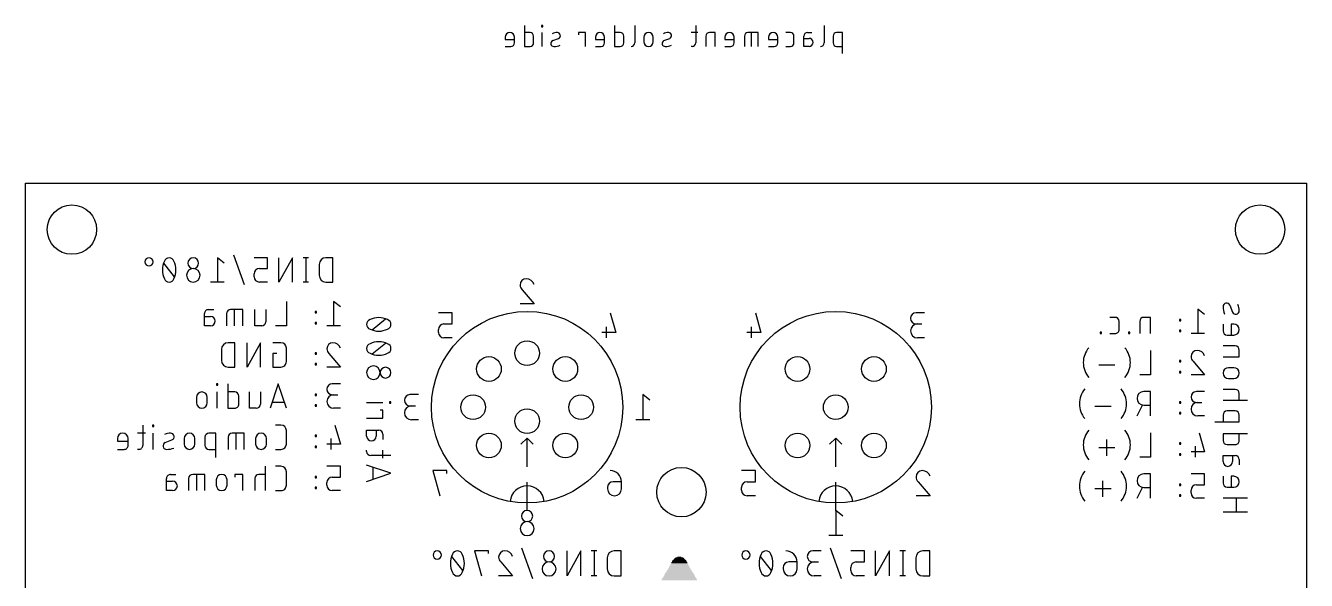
# Model space of a CAD drawing. Extents: x 0 to 83, y 0 to 84.2.
# Drawn here: x 0 to 83, y 48.3 to 84.2 of the extents above; entities that cross this region are included whole.
import ezdxf

# ---------------------------------------------------------------- set-up
doc = ezdxf.new("R2010")
doc.units = 0
for name, color, linetype in [('20', 30, 'CONTINUOUS'), ('22', 140, 'CONTINUOUS'), ('26', 253, 'CONTINUOUS')]:
    doc.layers.add(name, color=color, linetype=linetype)

# ---------------------------------------------------------------- blocks, each defined once
blk = doc.blocks.new('RECT')
blk.add_solid([(-0.5, -0.5), (0.5, -0.5), (-0.5, 0.5), (0.5, 0.5)])

msp = doc.modelspace()

# ---------------------------------------------------------------- linework, layer by layer
at = {"layer": '20'}
for p, q in [((0, 0), (0, 74)), ((0, 74), (83, 74)), ((83, 74), (83, 0))]:
    msp.add_line(p, q, dxfattribs=at)
for centre, radius in [((3, 71), 1.6), ((80, 71), 1.6), ((32.5, 63), 0.8), ((30.025, 61.975), 0.8), ((34.975, 61.975), 0.8), ((50.025, 61.975), 0.8), ((54.975, 61.975), 0.8), ((29, 59.5), 0.8), ((36, 59.5), 0.8), ((52.5, 59.5), 0.8), ((32.5, 58.6), 0.8), ((30.025, 57.025), 0.8), ((34.975, 57.025), 0.8), ((50.025, 57.025), 0.8), ((54.975, 57.025), 0.8), ((42.5, 54), 1.6)]:
    msp.add_circle(centre, radius, dxfattribs=at)
at = {"layer": '22'}
for p, q in [((32.3216, 84.2051), (32.3216, 82.8589)), ((33.5165, 84.2051), (33.4417, 84.2051)), ((33.4417, 84.2051), (33.4417, 84.1303)), ((33.4417, 84.1303), (33.5165, 84.1303)), ((33.5165, 84.1303), (33.5165, 84.2051)), ((38.1621, 84.2051), (38.1621, 82.8589)), ((39.4699, 84.2051), (39.4699, 83.0833)), ((43.4231, 84.2051), (43.4231, 83.0833)), ((51.744, 84.2051), (51.744, 83.0833)), ((31.0811, 83.4572), (31.0811, 83.3076)), ((31.0811, 83.3076), (31.6794, 83.3076)), ((31.6794, 83.0833), (31.6794, 83.4572)), ((32.6956, 83.7564), (32.3216, 83.7564)), ((32.9199, 83.0833), (32.9199, 83.532)), ((33.4791, 82.8589), (33.4791, 83.7564)), ((34.1591, 83.2328), (34.533, 83.3824)), ((36.2781, 83.7564), (35.8294, 83.7564)), ((35.8294, 83.7564), (35.8294, 83.6068)), ((36.2781, 82.8589), (36.2781, 83.7564)), ((36.9215, 83.4572), (36.9215, 83.3076)), ((36.9215, 83.3076), (37.5198, 83.3076)), ((37.5198, 83.0833), (37.5198, 83.4572)), ((38.536, 83.7564), (38.1621, 83.7564)), ((38.7604, 83.0833), (38.7604, 83.532)), ((40.0699, 83.4572), (40.0699, 83.1581)), ((40.6682, 83.1581), (40.6682, 83.4572)), ((41.3684, 83.2328), (41.7423, 83.3824)), ((43.5727, 83.7564), (43.124, 83.7564)), ((44.0851, 83.532), (44.0851, 82.8589)), ((44.6835, 83.7564), (44.3095, 83.7564)), ((44.6835, 82.8589), (44.6835, 83.7564)), ((45.3171, 83.4572), (45.3171, 83.3076)), ((45.3171, 83.3076), (45.9154, 83.3076)), ((45.9154, 83.0833), (45.9154, 83.4572)), ((46.582, 83.532), (46.582, 82.8589)), ((47.4795, 83.7564), (46.8064, 83.7564)), ((47.0308, 82.8589), (47.0308, 83.7564)), ((47.4795, 82.8589), (47.4795, 83.7564)), ((48.1461, 83.4572), (48.1461, 83.3076)), ((48.1461, 83.3076), (48.7444, 83.3076)), ((48.7444, 83.0833), (48.7444, 83.4572)), ((49.5675, 83.7564), (49.2684, 83.7564)), ((49.7919, 83.0833), (49.7919, 83.532)), ((50.4361, 82.8589), (50.4361, 83.532)), ((50.4361, 83.3824), (50.7726, 83.3824)), ((50.6605, 83.7564), (50.9596, 83.7564)), ((52.3353, 83.532), (52.3353, 83.0833)), ((52.9336, 83.7564), (52.5597, 83.7564)), ((52.9336, 82.4102), (52.9336, 83.7564)), ((31.0811, 82.8589), (31.455, 82.8589)), ((32.3216, 82.8589), (32.6956, 82.8589)), ((36.9215, 82.8589), (37.2954, 82.8589)), ((38.1621, 82.8589), (38.536, 82.8589)), ((43.1988, 82.8589), (43.124, 82.8589)), ((45.3171, 82.8589), (45.6911, 82.8589)), ((48.1461, 82.8589), (48.52, 82.8589)), ((49.2684, 82.8589), (49.5675, 82.8589)), ((50.7726, 82.8589), (50.4361, 82.8589)), ((52.5597, 82.8589), (52.9336, 82.8589)), ((32.1839, 67.0903), (32.9516, 66.1872)), ((27.6516, 65.6128), (26.7484, 65.6128)), ((27.6516, 64.8903), (27.6516, 65.6128)), ((32.9516, 66.1872), (32.0484, 66.1872)), ((37.8903, 65.6128), (38.2516, 64.3484)), ((47.2903, 65.6128), (47.6516, 64.3484)), ((58.2516, 65.6128), (57.7097, 65.6128)), ((27.1097, 64.8903), (27.6516, 64.8903)), ((57.7097, 64.8903), (58.0709, 64.8903)), ((26.7484, 64.3484), (26.7484, 64.5291)), ((27.6516, 63.9872), (27.1097, 63.9872)), ((38.2516, 64.3484), (37.3484, 64.3484)), ((37.6194, 64.7097), (37.6194, 63.9872)), ((47.6516, 64.3484), (46.7484, 64.3484)), ((47.0194, 64.7097), (47.0194, 63.9872)), ((58.2516, 63.9872), (57.8, 63.9872)), ((25.4516, 60.3128), (24.9097, 60.3128)), ((40.4516, 59.9516), (40, 60.3128)), ((40, 60.3128), (40, 58.6872)), ((24.9097, 59.5903), (25.2709, 59.5903)), ((25.4516, 58.6872), (25, 58.6872)), ((40.4516, 58.6872), (39.5484, 58.6872)), ((32.5, 57.5), (32.1, 57.1)), ((32.5, 55.65), (32.5, 57.5)), ((32.5, 57.5), (32.9, 57.1)), ((52.5, 57.5), (52.1, 57.1)), ((52.5, 55.65), (52.5, 57.5)), ((52.5, 57.5), (52.9, 57.1)), ((27.2916, 55.3928), (26.3884, 55.3928)), ((26.3884, 55.3928), (26.84, 53.7672)), ((27.2916, 55.2122), (27.2916, 55.3928)), ((47.2916, 55.3928), (46.3884, 55.3928)), ((47.2916, 54.6703), (47.2916, 55.3928)), ((32.5, 52.8), (32.5, 54.65)), ((37.7084, 54.3091), (37.7084, 54.2188)), ((38.6116, 54.6703), (38.0697, 54.6703)), ((38.6116, 54.2188), (38.6116, 54.6703)), ((46.3884, 54.1284), (46.3884, 54.3091)), ((46.7497, 54.6703), (47.2916, 54.6703)), ((52.5, 52.8), (52.5, 54.65)), ((57.8439, 54.6703), (58.6116, 53.7672)), ((47.2916, 53.7672), (46.7497, 53.7672)), ((58.6116, 53.7672), (57.7084, 53.7672)), ((52.9516, 52.4516), (52.5, 52.8128)), ((52.5, 52.8128), (52.5, 51.1872)), ((52.9516, 51.1872), (52.0484, 51.1872))]:
    msp.add_line(p, q, dxfattribs=at)
for centre in [(32.5, 59.5), (52.5, 59.5)]:
    msp.add_circle(centre, 6.2, dxfattribs=at)
for centre, radius, start, end in [((31.3802, 83.4572), 0.2992, 0, 180), ((31.455, 83.0833), 0.2244, 270, 0.0008), ((32.6956, 83.532), 0.2244, 0, 90), ((32.6956, 83.0833), 0.2244, 270, 0.0008), ((34.2311, 83.0528), 0.1939, 111.8014, 270.819), ((34.4704, 82.9071), 0.8493, 90.819, 114.2391), ((34.461, 83.5625), 0.1939, 291.8014, 90.819), ((37.2206, 83.4572), 0.2992, 0, 180), ((37.2954, 83.0833), 0.2244, 270, 0.0008), ((38.536, 83.532), 0.2244, 0, 90), ((38.536, 83.0833), 0.2244, 270, 0.0008), ((39.2456, 83.0833), 0.2244, 270.0008, 0), ((40.369, 83.4572), 0.2992, 0, 180), ((40.369, 83.1581), 0.2992, 180, 0), ((41.4404, 83.0528), 0.1939, 111.8014, 270.819), ((41.6797, 82.9071), 0.8493, 90.819, 114.2391), ((41.6703, 83.5625), 0.1939, 291.8014, 90.819), ((43.1988, 83.0833), 0.2244, 269.9992, 360), ((44.3095, 83.532), 0.2244, 90, 179.9992), ((45.6163, 83.4572), 0.2992, 0, 180), ((45.6911, 83.0833), 0.2244, 270, 0.0008), ((46.8064, 83.532), 0.2244, 90, 179.9992), ((48.4452, 83.4572), 0.2992, 0, 180), ((48.52, 83.0833), 0.2244, 270, 0.0008), ((49.5675, 83.532), 0.2244, 0, 90), ((49.5675, 83.0833), 0.2244, 270, 0.0008), ((50.6605, 83.532), 0.2244, 89.9992, 180), ((50.7726, 83.1207), 0.2618, 270, 90), ((51.5196, 83.0833), 0.2244, 270.0008, 0), ((52.5597, 83.532), 0.2244, 90, 179.9992), ((52.5597, 83.0833), 0.2244, 180, 270), ((34.2157, 84.1272), 1.2684, 270.819, 289.7904), ((41.425, 84.1272), 1.2684, 270.819, 289.7904), ((32.4548, 67.4064), 0.4064, 90, 180), ((32.485, 67.4064), 0.4365, 180.0001, 226.3965), ((32.4548, 67.2907), 0.5221, 17.9446, 90.0001), ((57.7097, 65.2516), 0.3612, 90, 270), ((27.1097, 64.5291), 0.3612, 90, 180), ((57.8, 64.4388), 0.4516, 90, 270), ((27.1097, 64.3484), 0.3612, 180, 270), ((24.9097, 59.9516), 0.3612, 90, 270), ((25, 59.1388), 0.4516, 90, 270), ((37.8891, 54.6703), 0.7225, 0, 90), ((58.1148, 54.9864), 0.4064, 90, 180), ((58.145, 54.9864), 0.4365, 180.0001, 226.3965), ((58.1148, 54.8707), 0.5221, 17.9446, 90.0001), ((32.5, 53.3), 1.1045, 5.1944, 174.8056), ((38.16, 54.2188), 0.4516, 180, 0), ((38.0697, 54.3091), 0.3612, 90, 180), ((46.7497, 54.3091), 0.3612, 90, 180), ((46.7497, 54.1284), 0.3612, 180, 270), ((52.5, 53.3), 1.1045, 5.1944, 174.8056), ((32.5, 52.4516), 0.3612, 0, 180), ((32.5, 52.4516), 0.3612, 180, 0), ((32.5, 51.6388), 0.4516, 0, 180), ((32.5, 51.6388), 0.4516, 180, 0)]:
    msp.add_arc(centre, radius, start, end, dxfattribs=at)
at = {"layer": '26'}
for p, q in [((12.8643, 68.8264), (12.4269, 69.1764)), ((12.4269, 69.1764), (12.4269, 67.6016)), ((14.1837, 67.4266), (13.4838, 69.3514)), ((15.678, 69.1764), (14.8031, 69.1764)), ((15.678, 68.4765), (15.678, 69.1764)), ((17.2932, 69.1764), (16.4183, 67.6016)), ((16.4183, 67.6016), (16.4183, 69.1764)), ((17.2932, 67.6016), (17.2932, 69.1764)), ((18.3333, 69.1764), (17.9834, 69.1764)), ((18.1584, 69.1764), (18.1584, 67.6016)), ((19.8984, 69.1764), (19.461, 69.1764)), ((19.8984, 67.6016), (19.8984, 69.1764)), ((9.6506, 67.9516), (8.9507, 68.8264)), ((14.8031, 67.9516), (14.8031, 68.1265)), ((15.153, 68.4765), (15.678, 68.4765)), ((19.0235, 68.739), (19.0235, 68.039)), ((12.8643, 67.6016), (11.9895, 67.6016)), ((15.678, 67.6016), (15.153, 67.6016)), ((18.3333, 67.6016), (17.9834, 67.6016)), ((19.461, 67.6016), (19.8984, 67.6016)), ((11.8528, 65.8195), (12.2028, 65.8195)), ((14.0716, 65.8195), (13.2842, 65.8195)), ((13.5467, 64.7696), (13.5467, 65.8195)), ((14.0716, 64.7696), (14.0716, 65.8195)), ((14.8641, 64.7696), (14.8641, 65.8195)), ((15.564, 65.8195), (15.564, 65.0321)), ((16.8984, 66.3444), (16.8984, 64.7696)), ((18.8584, 65.6882), (18.7709, 65.6882)), ((18.7709, 65.6882), (18.7709, 65.6007)), ((18.7709, 65.6007), (18.8584, 65.6007)), ((18.8584, 65.6007), (18.8584, 65.6882)), ((20.3984, 65.9944), (19.961, 66.3444)), ((19.961, 66.3444), (19.961, 64.7696)), ((76.3984, 65.4944), (75.961, 65.8444)), ((75.961, 65.8444), (75.961, 64.2696)), ((78.039, 66.0973), (78.214, 65.6598)), ((11.5903, 64.7696), (11.5903, 65.557)), ((11.5903, 65.382), (11.984, 65.382)), ((11.984, 64.7696), (11.5903, 64.7696)), ((13.0218, 65.557), (13.0218, 64.7696)), ((15.3015, 64.7696), (14.8641, 64.7696)), ((16.8984, 64.7696), (16.1985, 64.7696)), ((18.8584, 64.9883), (18.7709, 64.9883)), ((18.7709, 64.9883), (18.7709, 64.9008)), ((18.7709, 64.9008), (18.8584, 64.9008)), ((18.8584, 64.9008), (18.8584, 64.9883)), ((20.3984, 64.7696), (19.5235, 64.7696)), ((22.4516, 64.5134), (23.3264, 65.2133)), ((70.6018, 65.3195), (70.2518, 65.3195)), ((70.8642, 64.5321), (70.8642, 65.057)), ((72.1985, 65.057), (72.1985, 64.2696)), ((72.8984, 65.3195), (72.461, 65.3195)), ((72.8984, 64.2696), (72.8984, 65.3195)), ((74.8584, 65.1882), (74.7709, 65.1882)), ((74.7709, 65.1882), (74.7709, 65.1007)), ((74.7709, 65.1007), (74.8584, 65.1007)), ((74.8584, 65.1007), (74.8584, 65.1882)), ((77.6016, 64.8738), (77.6016, 64.4364)), ((78.3015, 64.8738), (78.1265, 64.8738)), ((78.1265, 64.8738), (78.1265, 64.1739)), ((69.7265, 64.3571), (69.639, 64.3571)), ((69.639, 64.3571), (69.639, 64.2696)), ((69.639, 64.2696), (69.7265, 64.2696)), ((69.7265, 64.2696), (69.7265, 64.3571)), ((70.2518, 64.2696), (70.6018, 64.2696)), ((71.5501, 64.3571), (71.4626, 64.3571)), ((71.4626, 64.3571), (71.4626, 64.2696)), ((71.4626, 64.2696), (71.5501, 64.2696)), ((71.5501, 64.2696), (71.5501, 64.3571)), ((74.8584, 64.4883), (74.7709, 64.4883)), ((74.7709, 64.4883), (74.7709, 64.4008)), ((74.7709, 64.4008), (74.8584, 64.4008)), ((74.8584, 64.4008), (74.8584, 64.4883)), ((76.3984, 64.2696), (75.5235, 64.2696)), ((77.8641, 64.1739), (78.3015, 64.1739)), ((12.6889, 63.24), (12.6889, 62.54)), ((13.5637, 63.6774), (13.1263, 63.6774)), ((13.5637, 62.1026), (13.5637, 63.6774)), ((15.2311, 63.6774), (14.3562, 62.1026)), ((14.3562, 62.1026), (14.3562, 63.6774)), ((15.2311, 62.1026), (15.2311, 63.6774)), ((16.5484, 63.6774), (16.0235, 63.6774)), ((16.8984, 62.4526), (16.8984, 63.3274)), ((22.4516, 62.9503), (23.3264, 63.6502)), ((72.8984, 63.1774), (72.8984, 61.6026)), ((78.389, 63.467), (77.6016, 63.467)), ((78.6515, 62.7671), (78.6515, 63.2045)), ((16.286, 62.9775), (16.0235, 62.9775)), ((16.0235, 62.9775), (16.0235, 62.1026)), ((18.8584, 63.0212), (18.7709, 63.0212)), ((18.7709, 63.0212), (18.7709, 62.9337)), ((18.7709, 62.9337), (18.8584, 62.9337)), ((18.8584, 62.3213), (18.7709, 62.3213)), ((18.7709, 62.3213), (18.7709, 62.2338)), ((18.8584, 62.9337), (18.8584, 63.0212)), ((18.8584, 62.2338), (18.8584, 62.3213)), ((19.6547, 62.9775), (20.3984, 62.1026)), ((74.8584, 62.5212), (74.7709, 62.5212)), ((74.7709, 62.5212), (74.7709, 62.4337)), ((74.7709, 62.4337), (74.8584, 62.4337)), ((74.8584, 62.4337), (74.8584, 62.5212)), ((75.6547, 62.4775), (76.3984, 61.6026)), ((77.6016, 62.7671), (78.6515, 62.7671)), ((13.1263, 62.1026), (13.5637, 62.1026)), ((16.0235, 62.1026), (16.5484, 62.1026)), ((18.7709, 62.2338), (18.8584, 62.2338)), ((20.3984, 62.1026), (19.5235, 62.1026)), ((70.5927, 62.215), (69.5428, 62.215)), ((72.8984, 61.6026), (72.1985, 61.6026)), ((74.8584, 61.8213), (74.7709, 61.8213)), ((74.7709, 61.8213), (74.7709, 61.7338)), ((74.7709, 61.7338), (74.8584, 61.7338)), ((74.8584, 61.7338), (74.8584, 61.8213)), ((76.3984, 61.6026), (75.5235, 61.6026)), ((78.3015, 62.0602), (77.9516, 62.0602)), ((12.4573, 61.0104), (12.3698, 61.0104)), ((12.3698, 61.0104), (12.3698, 60.9229)), ((12.3698, 60.9229), (12.4573, 60.9229)), ((12.4573, 60.9229), (12.4573, 61.0104)), ((13.1145, 61.0104), (13.1145, 59.4356)), ((16.3735, 61.0104), (15.8485, 59.4356)), ((16.8984, 59.4356), (16.3735, 61.0104)), ((20.3984, 61.0104), (19.8735, 61.0104)), ((78.389, 60.6534), (77.6016, 60.6534)), ((77.9516, 61.3603), (78.3015, 61.3603)), ((11.0736, 60.1355), (11.0736, 59.7856)), ((11.7735, 59.7856), (11.7735, 60.1355)), ((12.4136, 59.4356), (12.4136, 60.4855)), ((13.5519, 60.4855), (13.1145, 60.4855)), ((13.8144, 59.6981), (13.8144, 60.223)), ((14.5125, 59.4356), (14.5125, 60.4855)), ((15.2124, 60.4855), (15.2124, 59.6981)), ((15.9798, 59.8293), (16.7672, 59.8293)), ((18.8584, 60.3542), (18.7709, 60.3542)), ((18.7709, 60.3542), (18.7709, 60.2667)), ((18.7709, 60.2667), (18.8584, 60.2667)), ((18.8584, 60.2667), (18.8584, 60.3542)), ((19.8735, 60.3105), (20.2234, 60.3105)), ((22.1016, 59.8093), (23.1515, 59.8093)), ((23.6764, 59.853), (23.5889, 59.853)), ((23.5889, 59.853), (23.5889, 59.7655)), ((23.5889, 59.7655), (23.6764, 59.7655)), ((23.6764, 59.7655), (23.6764, 59.853)), ((72.8984, 60.5104), (72.461, 60.5104)), ((72.8984, 58.9356), (72.8984, 60.5104)), ((74.8584, 59.8542), (74.7709, 59.8542)), ((74.7709, 59.8542), (74.7709, 59.7667)), ((74.7709, 59.7667), (74.8584, 59.7667)), ((74.8584, 59.7667), (74.8584, 59.8542)), ((76.3984, 60.5104), (75.8735, 60.5104)), ((75.8735, 59.8105), (76.2234, 59.8105)), ((77.6016, 59.9535), (79.1764, 59.9535)), ((78.6515, 59.9535), (78.6515, 60.3909)), ((13.1145, 59.4356), (13.5519, 59.4356)), ((14.9499, 59.4356), (14.5125, 59.4356)), ((18.8584, 59.6543), (18.7709, 59.6543)), ((18.7709, 59.6543), (18.7709, 59.5668)), ((18.7709, 59.5668), (18.8584, 59.5668)), ((18.8584, 59.5668), (18.8584, 59.6543)), ((20.3984, 59.4356), (19.961, 59.4356)), ((23.1515, 59.3171), (22.9765, 59.3171)), ((23.1515, 58.7922), (23.1515, 59.3171)), ((70.3396, 59.548), (69.2897, 59.548)), ((72.0235, 58.9356), (72.3735, 59.6355)), ((72.461, 59.6355), (72.8984, 59.6355)), ((74.8584, 59.1543), (74.7709, 59.1543)), ((74.7709, 59.1543), (74.7709, 59.0668)), ((74.7709, 59.0668), (74.8584, 59.0668)), ((74.8584, 59.0668), (74.8584, 59.1543)), ((76.3984, 58.9356), (75.961, 58.9356)), ((77.6016, 58.9929), (77.6016, 58.5555)), ((78.389, 59.2554), (77.8641, 59.2554)), ((78.6515, 58.5555), (78.6515, 58.9929)), ((7.5958, 58.3434), (7.5958, 57.0311)), ((8.3196, 58.3434), (8.2321, 58.3434)), ((8.2321, 58.3434), (8.2321, 58.2559)), ((8.2321, 58.2559), (8.3196, 58.2559)), ((8.3196, 58.2559), (8.3196, 58.3434)), ((16.5484, 58.3434), (16.1985, 58.3434)), ((20.0484, 58.3434), (20.3984, 57.1186)), ((22.1016, 58.7922), (23.1515, 58.7922)), ((77.0767, 58.5555), (78.6515, 58.5555)), ((5.946, 57.4685), (5.946, 57.2935)), ((5.946, 57.2935), (6.6459, 57.2935)), ((6.6459, 57.0311), (6.6459, 57.4685)), ((7.7708, 57.8185), (7.2458, 57.8185)), ((8.2759, 56.7686), (8.2759, 57.8185)), ((9.0471, 57.206), (9.4846, 57.381)), ((10.2706, 57.4685), (10.2706, 57.1186)), ((10.9705, 57.1186), (10.9705, 57.4685)), ((11.6165, 57.556), (11.6165, 57.0311)), ((12.3164, 57.8185), (11.879, 57.8185)), ((12.3164, 56.2437), (12.3164, 57.8185)), ((13.1177, 57.556), (13.1177, 56.7686)), ((14.1675, 57.8185), (13.3801, 57.8185)), ((13.6426, 56.7686), (13.6426, 57.8185)), ((14.1675, 56.7686), (14.1675, 57.8185)), ((14.9079, 57.4685), (14.9079, 57.1186)), ((15.6078, 57.1186), (15.6078, 57.4685)), ((16.8984, 57.1186), (16.8984, 57.9934)), ((18.8584, 57.6872), (18.7709, 57.6872)), ((18.7709, 57.6872), (18.7709, 57.5997)), ((18.7709, 57.5997), (18.8584, 57.5997)), ((18.8584, 57.5997), (18.8584, 57.6872)), ((19.786, 57.4685), (19.786, 56.7686)), ((22.1016, 57.6205), (22.1016, 58.0142)), ((22.1016, 58.0142), (22.889, 58.0142)), ((22.714, 58.0142), (22.714, 57.6205)), ((23.1515, 57.7517), (23.1515, 57.4017)), ((70.0678, 56.3561), (70.0678, 57.406)), ((72.8984, 57.8434), (72.8984, 56.2686)), ((76.0484, 57.8434), (76.3984, 56.6186)), ((79.1764, 57.7789), (77.6016, 57.7789)), ((77.6016, 57.7789), (77.6016, 57.3414)), ((78.6515, 57.3414), (78.6515, 57.7789)), ((5.946, 56.7686), (6.3834, 56.7686)), ((7.3333, 56.7686), (7.2458, 56.7686)), ((11.879, 56.7686), (12.3164, 56.7686)), ((16.1985, 56.7686), (16.5484, 56.7686)), ((18.8584, 56.9873), (18.7709, 56.9873)), ((18.7709, 56.9873), (18.7709, 56.8998)), ((18.7709, 56.8998), (18.8584, 56.8998)), ((18.8584, 56.8998), (18.8584, 56.9873)), ((20.3984, 57.1186), (19.5235, 57.1186)), ((22.1016, 56.6356), (22.1016, 56.7231)), ((23.1515, 56.1982), (23.1515, 56.7231)), ((70.5927, 56.881), (69.5428, 56.881)), ((74.8584, 57.1872), (74.7709, 57.1872)), ((74.7709, 57.1872), (74.7709, 57.0997)), ((74.7709, 57.0997), (74.8584, 57.0997)), ((74.8584, 56.4873), (74.7709, 56.4873)), ((74.7709, 56.4873), (74.7709, 56.3998)), ((74.8584, 57.0997), (74.8584, 57.1872)), ((74.8584, 56.3998), (74.8584, 56.4873)), ((76.3984, 56.6186), (75.5235, 56.6186)), ((75.786, 56.9685), (75.786, 56.2686)), ((77.8641, 57.0789), (78.389, 57.0789)), ((15.5557, 54.1016), (15.5557, 55.6764)), ((16.5484, 55.6764), (16.1985, 55.6764)), ((20.3984, 55.6764), (19.5235, 55.6764)), ((20.3984, 54.9765), (20.3984, 55.6764)), ((23.6764, 55.2241), (22.1016, 55.7491)), ((23.6764, 56.3731), (22.3641, 56.3731)), ((22.4953, 55.6178), (22.4953, 54.8304)), ((72.8984, 56.2686), (72.1985, 56.2686)), ((74.7709, 56.3998), (74.8584, 56.3998)), ((77.6016, 55.9783), (77.6016, 56.372)), ((77.6016, 56.372), (78.389, 56.372)), ((78.214, 56.372), (78.214, 55.9783)), ((78.6515, 56.1096), (78.6515, 55.7596)), ((9.1331, 54.1016), (9.1331, 54.889)), ((9.3956, 55.1515), (9.7455, 55.1515)), ((10.5646, 54.889), (10.5646, 54.1016)), ((11.6144, 55.1515), (10.827, 55.1515)), ((11.0895, 54.1016), (11.0895, 55.1515)), ((11.6144, 54.1016), (11.6144, 55.1515)), ((12.3548, 54.8015), (12.3548, 54.4516)), ((13.0547, 54.4516), (13.0547, 54.8015)), ((14.0865, 55.1515), (13.5616, 55.1515)), ((13.5616, 55.1515), (13.5616, 54.9765)), ((14.0865, 54.1016), (14.0865, 55.1515)), ((14.8558, 54.889), (14.8558, 54.1016)), ((15.5557, 55.1515), (15.1182, 55.1515)), ((16.8984, 54.4516), (16.8984, 55.3264)), ((18.8584, 55.0202), (18.7709, 55.0202)), ((18.7709, 55.0202), (18.7709, 54.9327)), ((18.7709, 54.9327), (18.8584, 54.9327)), ((18.8584, 54.9327), (18.8584, 55.0202)), ((19.8735, 54.9765), (20.3984, 54.9765)), ((22.1016, 54.6992), (23.6764, 55.2241)), ((72.8984, 55.1764), (72.461, 55.1764)), ((72.8984, 53.6016), (72.8984, 55.1764)), ((76.3984, 55.1764), (75.5235, 55.1764)), ((76.3984, 54.4765), (76.3984, 55.1764)), ((77.6016, 55.0262), (77.6016, 54.5887)), ((78.3015, 55.0262), (78.1265, 55.0262)), ((78.1265, 55.0262), (78.1265, 54.3262)), ((9.1331, 54.714), (9.5268, 54.714)), ((9.5268, 54.1016), (9.1331, 54.1016)), ((16.1985, 54.1016), (16.5484, 54.1016)), ((18.8584, 54.3203), (18.7709, 54.3203)), ((18.7709, 54.3203), (18.7709, 54.2328)), ((18.7709, 54.2328), (18.8584, 54.2328)), ((18.8584, 54.2328), (18.8584, 54.3203)), ((19.5235, 54.4516), (19.5235, 54.6265)), ((20.3984, 54.1016), (19.8735, 54.1016)), ((70.3396, 54.214), (69.2897, 54.214)), ((69.8147, 53.6891), (69.8147, 54.739)), ((72.0235, 53.6016), (72.3735, 54.3015)), ((72.461, 54.3015), (72.8984, 54.3015)), ((74.8584, 54.5202), (74.7709, 54.5202)), ((74.7709, 54.5202), (74.7709, 54.4327)), ((74.7709, 54.4327), (74.8584, 54.4327)), ((74.8584, 54.4327), (74.8584, 54.5202)), ((75.5235, 53.9516), (75.5235, 54.1265)), ((75.8735, 54.4765), (76.3984, 54.4765)), ((77.8641, 54.3262), (78.3015, 54.3262)), ((74.8584, 53.8203), (74.7709, 53.8203)), ((74.7709, 53.8203), (74.7709, 53.7328)), ((74.7709, 53.7328), (74.8584, 53.7328)), ((74.8584, 53.7328), (74.8584, 53.8203)), ((76.3984, 53.6016), (75.8735, 53.6016)), ((79.1764, 53.6026), (77.6016, 53.6026)), ((78.4765, 52.7277), (78.4765, 53.6026)), ((77.6016, 52.7277), (79.1764, 52.7277)), ((28.3421, 48.9374), (27.6196, 49.8406)), ((29.9955, 50.2018), (29.0924, 50.2018)), ((29.0924, 50.2018), (29.544, 48.5762)), ((29.9955, 50.0212), (29.9955, 50.2018)), ((32.8751, 48.3956), (32.1527, 50.3824)), ((35.9875, 50.2018), (35.0844, 48.5762)), ((35.0844, 48.5762), (35.0844, 50.2018)), ((35.9875, 48.5762), (35.9875, 50.2018)), ((37.0192, 50.2018), (36.6579, 50.2018)), ((36.8385, 50.2018), (36.8385, 48.5762)), ((38.5927, 50.2018), (38.1411, 50.2018)), ((38.5927, 48.5762), (38.5927, 50.2018)), ((48.3421, 48.9374), (47.6196, 49.8406)), ((51.5586, 50.2018), (51.0168, 50.2018)), ((52.8751, 48.3956), (52.1527, 50.3824)), ((54.3723, 50.2018), (53.4691, 50.2018)), ((54.3723, 49.4793), (54.3723, 50.2018)), ((55.9875, 50.2018), (55.0844, 48.5762)), ((55.0844, 48.5762), (55.0844, 50.2018)), ((55.9875, 48.5762), (55.9875, 50.2018)), ((57.0192, 50.2018), (56.6579, 50.2018)), ((56.8385, 50.2018), (56.8385, 48.5762)), ((58.5927, 50.2018), (58.1411, 50.2018)), ((58.5927, 48.5762), (58.5927, 50.2018)), ((30.791, 49.4793), (31.5586, 48.5762)), ((37.6896, 49.7502), (37.6896, 49.0278)), ((49.0924, 49.1181), (49.0924, 49.0278)), ((49.9955, 49.4793), (49.4537, 49.4793)), ((49.9955, 49.0278), (49.9955, 49.4793)), ((51.0168, 49.4793), (51.378, 49.4793)), ((53.4691, 48.9374), (53.4691, 49.1181)), ((53.8304, 49.4793), (54.3723, 49.4793)), ((57.6896, 49.7502), (57.6896, 49.0278)), ((31.5586, 48.5762), (30.6555, 48.5762)), ((37.0192, 48.5762), (36.6579, 48.5762)), ((38.1411, 48.5762), (38.5927, 48.5762)), ((51.5586, 48.5762), (51.1071, 48.5762)), ((54.3723, 48.5762), (53.8304, 48.5762)), ((57.0192, 48.5762), (56.6579, 48.5762)), ((58.1411, 48.5762), (58.5927, 48.5762))]:
    msp.add_line(p, q, dxfattribs=at)
for centre, radius, start, end in [((7.9981, 68.9139), 0.2625, 0, 180), ((7.9981, 68.9139), 0.2625, 180, 0), ((10.1609, 68.389), 1.2977, 154.0104, 180), ((9.3007, 68.8527), 0.3237, 90.0001, 161.0763), ((9.3007, 68.8527), 0.3237, 18.9242, 90), ((8.4403, 68.389), 1.2978, 0, 25.9889), ((10.8638, 68.8264), 0.35, 0, 180), ((19.461, 68.739), 0.4374, 90, 180), ((10.161, 68.389), 1.2977, 180.0001, 205.9894), ((8.4403, 68.389), 1.2978, 334.0112, 359.9999), ((10.8638, 68.039), 0.4374, 0, 180), ((10.8638, 68.8264), 0.35, 180, 0), ((15.153, 68.1265), 0.35, 90, 180), ((9.3007, 67.9253), 0.3237, 198.9244, 270), ((9.3007, 67.9253), 0.3237, 269.9999, 341.0752), ((10.8638, 68.039), 0.4374, 180, 0), ((15.153, 67.9516), 0.35, 180.0005, 270), ((19.461, 68.039), 0.4374, 180, 270), ((11.8528, 65.557), 0.2625, 89.9993, 180), ((13.2842, 65.557), 0.2625, 90, 179.9993), ((77.8284, 66.013), 0.2268, 21.801, 180.8193), ((79.0853, 66.031), 1.4839, 180.8193, 199.7901), ((78.4246, 65.7441), 0.2268, 201.801, 0.8193), ((77.658, 65.7331), 0.9936, 0.8193, 24.2388), ((11.984, 65.0758), 0.3062, 270, 90), ((15.3015, 65.0321), 0.2625, 270.0007, 0), ((22.4253, 64.8634), 0.3237, 108.9239, 180), ((22.4253, 64.8634), 0.3237, 179.9999, 251.0752), ((22.889, 64.0031), 1.2978, 90.0001, 115.9893), ((22.889, 64.0031), 1.2977, 64.0105, 90), ((23.3527, 64.8634), 0.3237, 359.9998, 71.0765), ((23.3527, 64.8634), 0.3237, 288.9242, 0), ((70.6018, 65.057), 0.2625, 0, 90), ((72.461, 65.057), 0.2625, 90, 179.9993), ((78.3015, 64.5239), 0.35, 270, 90), ((22.889, 65.7237), 1.2978, 244.0112, 269.9999), ((22.889, 65.7237), 1.2978, 270, 295.9889), ((70.6018, 64.5321), 0.2625, 270, 0.0007), ((77.8641, 64.4364), 0.2625, 180, 270), ((13.1263, 63.24), 0.4374, 90, 180), ((16.5484, 63.3274), 0.35, 360, 89.999), ((19.9172, 63.2837), 0.3937, 90, 180), ((19.9464, 63.2837), 0.4229, 179.9999, 226.3974), ((19.9172, 63.1716), 0.5058, 17.945, 90), ((22.4253, 63.3003), 0.3237, 108.9239, 180), ((22.4253, 63.3003), 0.3237, 179.9999, 251.0752), ((22.889, 62.4399), 1.2978, 90.0001, 115.9893), ((22.889, 62.44), 1.2977, 64.0105, 90), ((23.3527, 63.3003), 0.3237, 359.9998, 71.0765), ((23.3527, 63.3003), 0.3237, 288.9242, 0), ((70.0407, 62.39), 1.4982, 140.0339, 180), ((70.0948, 62.39), 1.4983, 0, 39.966), ((75.9172, 62.7837), 0.3937, 90, 180), ((75.9172, 62.6716), 0.5058, 17.945, 90), ((78.389, 63.2045), 0.2625, 0, 90), ((13.1263, 62.54), 0.4374, 180, 270), ((16.5484, 62.4526), 0.35, 270, 0.0005), ((22.889, 64.1606), 1.2978, 244.0112, 269.9999), ((22.889, 64.1606), 1.2978, 270, 295.9889), ((70.0407, 62.39), 1.4982, 180, 219.9661), ((70.0948, 62.39), 1.4983, 320.034, 360), ((75.9464, 62.7837), 0.4229, 179.9999, 226.3974), ((22.539, 61.7371), 0.4374, 90, 270), ((22.539, 61.7371), 0.4374, 270, 90), ((23.3264, 61.7371), 0.35, 90, 270), ((23.3264, 61.7371), 0.35, 270, 90), ((77.9516, 61.7102), 0.35, 90, 270), ((78.3015, 61.7102), 0.35, 270, 90), ((19.8735, 60.6604), 0.35, 90, 270), ((69.7876, 59.723), 1.4982, 140.0339, 180), ((69.8417, 59.723), 1.4983, 0, 39.966), ((78.389, 60.3909), 0.2625, 0, 90), ((11.4236, 60.1355), 0.35, 0, 180), ((11.4236, 59.7856), 0.35, 180, 0), ((13.5519, 60.223), 0.2625, 0, 90), ((19.961, 59.873), 0.4374, 90, 270), ((72.461, 60.073), 0.4374, 90, 270), ((75.8735, 60.1604), 0.35, 90, 270), ((75.961, 59.373), 0.4374, 90, 270), ((13.5519, 59.6981), 0.2625, 270, 0.0007), ((14.9499, 59.6981), 0.2625, 270.0007, 0), ((69.7876, 59.723), 1.4982, 180, 219.9661), ((69.8417, 59.723), 1.4983, 320.034, 360), ((77.8641, 58.9929), 0.2625, 90, 179.9993), ((78.389, 58.9929), 0.2625, 0, 90), ((16.5484, 57.9934), 0.35, 360, 89.999), ((6.2959, 57.4685), 0.35, 0, 180), ((9.4113, 56.825), 0.9936, 90.8193, 114.2388), ((9.4003, 57.5916), 0.2268, 291.801, 90.8193), ((10.6206, 57.4685), 0.35, 0, 180), ((11.879, 57.556), 0.2625, 90, 179.9993), ((13.3801, 57.556), 0.2625, 90, 179.9993), ((15.2578, 57.4685), 0.35, 0, 180), ((22.4078, 57.6205), 0.3062, 180, 0), ((22.889, 57.7517), 0.2625, 0, 90), ((70.0407, 57.056), 1.4982, 140.0339, 180), ((70.0948, 57.056), 1.4983, 0, 39.966), ((77.8641, 57.3414), 0.2625, 180, 270), ((78.389, 57.3414), 0.2625, 270, 0.0007), ((6.3834, 57.0311), 0.2625, 270, 0.0007), ((7.3333, 57.0311), 0.2625, 269.9993, 360), ((9.1314, 56.9954), 0.2268, 111.801, 270.8193), ((9.1134, 58.2523), 1.4839, 270.8193, 289.7901), ((10.6206, 57.1186), 0.35, 180, 0), ((11.879, 57.0311), 0.2625, 180, 270), ((15.2578, 57.1186), 0.35, 180, 0), ((16.5484, 57.1186), 0.35, 270, 0.0005), ((22.3641, 56.6356), 0.2625, 180, 270), ((70.0407, 57.056), 1.4982, 180, 219.9661), ((70.0948, 57.056), 1.4983, 320.034, 360), ((16.5484, 55.3264), 0.35, 360, 89.999), ((77.9078, 55.9783), 0.3062, 180, 0), ((78.389, 56.1096), 0.2625, 0, 90), ((9.3956, 54.889), 0.2625, 89.9993, 180), ((10.827, 54.889), 0.2625, 90, 179.9993), ((12.7047, 54.8015), 0.35, 0, 180), ((15.1182, 54.889), 0.2625, 90, 179.9993), ((19.8735, 54.6265), 0.35, 90, 180), ((69.7876, 54.389), 1.4982, 140.0339, 180), ((69.8417, 54.389), 1.4983, 0, 39.966), ((72.461, 54.739), 0.4374, 90, 270), ((78.3015, 54.6762), 0.35, 270, 90), ((9.5268, 54.4078), 0.3062, 270, 90), ((12.7047, 54.4516), 0.35, 180, 0), ((16.5484, 54.4516), 0.35, 270, 0.0005), ((19.8735, 54.4516), 0.35, 180.0005, 270), ((69.7876, 54.389), 1.4982, 180, 219.9661), ((69.8417, 54.389), 1.4983, 320.034, 360), ((75.8735, 54.1265), 0.35, 90, 180), ((75.8735, 53.9516), 0.35, 180.0005, 270), ((77.8641, 54.5887), 0.2625, 180, 270), ((26.6782, 49.9309), 0.2709, 0, 180), ((26.6782, 49.9309), 0.2709, 180, 0), ((28.8689, 49.389), 1.3396, 154.0109, 180.0001), ((27.9808, 49.8676), 0.3342, 90, 161.0746), ((27.9808, 49.8677), 0.3342, 18.9244, 89.9999), ((27.0928, 49.389), 1.3396, 360, 25.9891), ((31.0619, 49.7954), 0.4064, 90, 180), ((31.0619, 49.6797), 0.5221, 17.9446, 90.0001), ((33.9207, 49.8406), 0.3612, 0, 180), ((33.9207, 49.8406), 0.3612, 180, 0), ((38.1411, 49.7502), 0.4516, 90, 180), ((46.6782, 49.9309), 0.2709, 0, 180), ((46.6782, 49.9309), 0.2709, 180, 0), ((48.8689, 49.389), 1.3396, 154.0109, 180.0001), ((47.9808, 49.8676), 0.3342, 90, 161.0746), ((47.9808, 49.8677), 0.3342, 18.9244, 89.9999), ((47.0928, 49.389), 1.3396, 360, 25.9891), ((49.273, 49.4793), 0.7225, 0, 90), ((51.0168, 49.8406), 0.3612, 90, 270), ((58.1411, 49.7502), 0.4516, 90, 180), ((28.8689, 49.389), 1.3396, 180, 205.9889), ((27.0928, 49.389), 1.3396, 334.0111, 360), ((31.092, 49.7954), 0.4365, 180.0001, 226.3965), ((33.9207, 49.0278), 0.4516, 0, 180), ((33.9207, 49.0278), 0.4516, 180, 0), ((38.1411, 49.0278), 0.4516, 180, 270), ((48.8689, 49.389), 1.3396, 180, 205.9889), ((47.0928, 49.389), 1.3396, 334.0111, 360), ((49.544, 49.0278), 0.4516, 180, 0), ((49.4537, 49.1181), 0.3612, 90, 180), ((51.1071, 49.0278), 0.4516, 90, 270), ((53.8304, 49.1181), 0.3612, 90, 180), ((58.1411, 49.0278), 0.4516, 180, 270), ((27.9808, 48.9104), 0.3342, 198.9257, 269.9999), ((27.9808, 48.9104), 0.3342, 270, 341.075), ((47.9808, 48.9104), 0.3342, 198.9257, 269.9999), ((47.9808, 48.9104), 0.3342, 270, 341.075), ((53.8304, 48.9374), 0.3612, 180, 270)]:
    msp.add_arc(centre, radius, start, end, dxfattribs=at)

# ---------------------------------------------------------------- block references
at = {"layer": '26', "yscale": 0.0424, "rotation": 180}
for p, xscale in [((42.3642, 49.7959), 0.2545), ((42.3642, 48.99), 1.527), ((42.3642, 49.0748), 1.4422), ((42.3642, 49.0324), 1.4422), ((42.3642, 49.1596), 1.3574), ((42.3642, 49.1172), 1.3574), ((42.3642, 49.2445), 1.2725), ((42.3642, 49.202), 1.2725), ((42.3642, 49.2869), 1.1877), ((42.3642, 49.3717), 1.1029), ((42.3642, 49.3293), 1.1029), ((42.3642, 49.4566), 1.018), ((42.3642, 49.4141), 1.018), ((42.3642, 49.5414), 0.9332), ((42.3642, 49.499), 0.9332), ((42.3642, 49.5838), 0.8484), ((42.3642, 49.6262), 0.7635), ((42.3642, 49.6686), 0.6787), ((42.3642, 49.7111), 0.5939), ((42.3642, 49.7535), 0.509), ((42.3642, 48.3537), 2.2906), ((42.3642, 48.3113), 2.2906), ((42.3642, 48.4385), 2.2057), ((42.3642, 48.3961), 2.2057), ((42.3642, 48.4809), 2.1209), ((42.3642, 48.5658), 2.0361), ((42.3642, 48.5234), 2.0361), ((42.3642, 48.6506), 1.9512), ((42.3642, 48.6082), 1.9512), ((42.3642, 48.7354), 1.8664), ((42.3642, 48.693), 1.8664), ((42.3642, 48.7779), 1.7816), ((42.3642, 48.8627), 1.6967), ((42.3642, 48.8203), 1.6967), ((42.3642, 48.9475), 1.6119), ((42.3642, 48.9051), 1.6119)]:
    msp.add_blockref('RECT', p, dxfattribs=dict(at, xscale=xscale))

doc.saveas('drawing.dxf')
